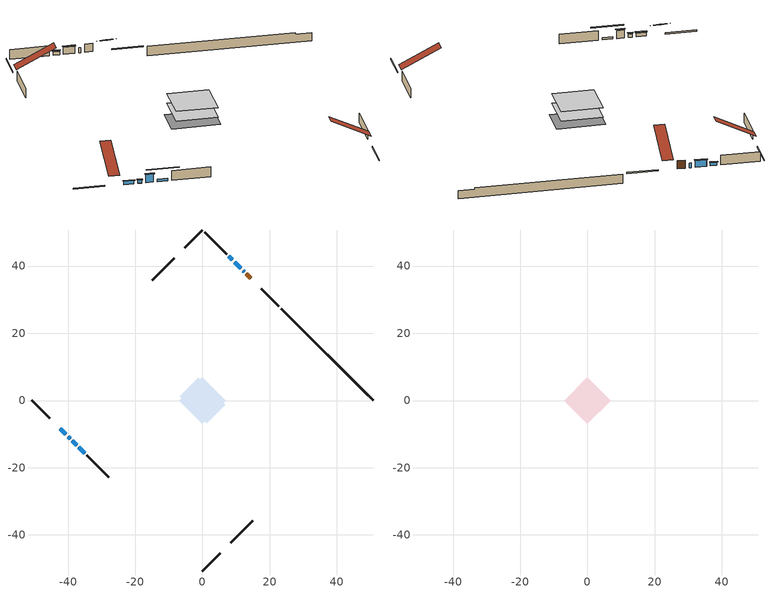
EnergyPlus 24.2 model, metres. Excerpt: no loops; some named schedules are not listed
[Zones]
conditioned space
 floor outside (Floor1 construction): -1.7,0 0,1.7 1.7,0 0,-1.7 z0.61
 floor adiabatic (AdiabaticFloorConstruction): -6.99,0 0,6.99 6.99,0 0,-6.99 z0.61
 floor foundation (Slab1 construction): -6.83,1.3 -1.3,6.83 6.83,-1.3 1.3,-6.83 z-1.77
 wall outside (RimJoist1 construction): 0,-50.71 5.23,-45.49 / -50.71,0 -45.49,-5.23 / 0,50.71 -5.23,45.49 / 22.75,27.96 17.52,33.19 z0.61:0.91
 wall outside (AdiabaticWallConstruction 1): 14.36,36.35 13.02,37.69 z0.61:2.64
 wall outside (AdiabaticWallConstruction): 12.37,38.35 12.09,38.62 z0.61:1.83; 11.43,39.28 9.53,41.18 z0.61:2.31; 8.87,41.84 7.81,42.9 / -42.33,-8.39 -40.63,-10.08 / -39.98,-10.73 -39.35,-11.36 z0.61:1.45; -38.69,-12.02 -37.4,-13.31 z0.61:2.64; -36.74,-13.97 -35.02,-15.7 z0.61:1.22
 wall outside (Wall1 construction): 8.39,-42.33 14.89,-35.83 / -34.36,-16.35 -27.86,-22.85 / -8.39,42.33 -14.89,35.83 / 7.16,43.56 0.66,50.06 z0.61:3.05
 wall foundation (FoundationWall1 construction): 23.4,27.31,-1.77 23.4,27.31,0.61 47.98,2.73,0.61 47.98,2.73,0.22 50.71,0,0.22 50.71,0,-1.77
 window (WindowConstruction 5): 12.37,38.35 12.09,38.62 z0.61:1.83
 window (WindowConstruction): 11.43,39.28 9.53,41.18 z0.61:2.31
 window (WindowConstruction 1): 8.87,41.84 7.81,42.9 z0.61:1.45
 window (WindowConstruction 2): -42.33,-8.39 -40.64,-10.08 z0.61:1.45
 window (WindowConstruction 3): -39.98,-10.73 -39.35,-11.36 z0.61:1.45
 window (WindowConstruction 4): -38.69,-12.02 -37.4,-13.31 z0.61:2.64
 window (WindowConstruction 6): -36.74,-13.97 -35.02,-15.7 z0.61:1.22
 door (Door): 14.36,36.35 13.02,37.69 z0.61:2.64
 ceiling adiabatic (AdiabaticFloorConstruction): 0,-6.99 6.99,0 0,6.99 -6.99,0 z0.61
attic - vented
 floor to conditioned space (Floor2 construction Reversed): -6.98,0 0,6.98 6.98,0 0,-6.98 z3.05
 roof outside (Roof1 construction): 7.73,-42.98,3.05 1.13,-36.38,7.72 -0.72,-38.22,7.72 5.88,-44.83,3.05; -42.98,-7.73,3.05 -36.38,-1.13,7.72 -38.22,0.72,7.72 -44.83,-5.88,3.05; -7.73,42.98,3.05 -1.13,36.38,7.72 0.72,38.22,7.72 -5.88,44.83,3.05; 15.02,35.69,3.05 8.41,29.09,7.72 10.26,27.24,7.72 16.86,33.85,3.05
shading: 9.39,41.32 11.58,39.14 11.87,39.43 9.68,41.61 z2.51; 7.67,43.04 9.02,41.7 9.31,41.99 7.96,43.33 z1.65; -40.49,-10.22 -42.47,-8.24 -42.76,-8.54 -40.78,-10.51 z1.65; -39.21,-11.51 -40.12,-10.59 -40.41,-10.88 -39.5,-11.8 z1.65; -37.26,-13.46 -38.83,-11.88 -39.13,-12.17 -37.55,-13.75 z2.84; -33.15,-17.56 -38.61,-12.1 -38.9,-12.39 -33.44,-17.85 z3.86
[Building]
Building 1: Terrain=Suburbs
[Site:Location]
Quebec Intl AP_QC: Latitude {deg}=46.8; Longitude {deg}=-71.38; Time Zone {hr}=-5; Elevation {m}=74; Keep Site Location Information=Yes
[Site:GroundTemperature:Shallow]
0.0108218, -2.24938, -2.43038, -1.3578, 2.94801, 7.23376, 10.9493, 13.303, 13.5029, 11.5886, 7.96783, 3.81355
[Site:WaterMainsTemperature]
Calculation Method=Schedule; Temperature Schedule=mains temperature schedule
[Material] Roughness=Rough; Thermal Absorptance=0.9
Name | Thickness {m} | Conductivity {W/m-K} | Density {kg/m3} | Specific Heat {J/kg-K} | Solar Absorptance | Visible Absorptance
asphalt or fiberglass shingles | 0.00635 | 0.162714 | 1121.4 | 1465.45 | 0.4 | 0.4
ceiling loosefill ins | 0.169333 | 0.0480833 | 16.02 | 1046.75 | 0.7 | 0.7
ceiling stud and cavity | 0.1397 | 0.106636 | 65.682 | 1177.47 | 0.7 | 0.7
concrete 4.0 in. | 0.1016 | 1.803125 | 2242.8 | 837.4 | 0.7 | 0.7
concrete 8.0 in. | 0.2032 | 1.803125 | 2242.8 | 837.4 | 0.7 | 0.7
door material | 0.04445 | 0.0451087 | 512.64 | 1214.23 | 0.7 | 0.7
exterior vertical ins | 0.0204263 | 0.029427 | 32.04 | 1214.23 | 0.7 | 0.7
floor covering | 0.0127 | 0.0433444 | 54.468 | 1339.84 | 0.6 | 0.6
floor rigid ins | 0.103632 | 0.029427 | 32.04 | 1214.23 | 0.7 | 0.7
floor rigid ins 1; wall rigid ins | 0.512978 | 0.029427 | 32.04 | 1214.23 | 0.7 | 0.7
floor stud and cavity | 0.1397 | 0.676959 | 92.3553 | 1139.71 | 0.7 | 0.7
floor stud and cavity 1 | 0.1397 | 1.75129 | 37.0049 | 1207.88 | 0.7 | 0.7
furniture material conditioned space 1 | 0.1524 | 0.115458 | 640.8 | 1214.23 | 0.6 | 0.6
gypsum board | 0.0127 | 0.160291 | 801 | 837.4 | 0.6 | 0.6
gypsum board 1 | 0.0127 | 0.160291 | 801 | 837.4 | 0.7 | 0.7
osb sheathing 0.5 in. | 0.0127 | 0.115458 | 512.64 | 1214.23 | 0.7 | 0.7
osb sheathing 0.75 in. | 0.01905 | 0.115458 | 512.64 | 1214.23 | 0.7 | 0.7
osb sheathing 2.0 in. | 0.0508 | 0.115458 | 512.64 | 1214.23 | 0.7 | 0.7
rim joist stud and cavity | 0.0508 | 0.0293615 | 125.044 | 1163.47 | 0.6 | 0.6
wall stud and cavity | 0.1397 | 0.0831639 | 139.0536 | 1170.24 | 0.7 | 0.7
wall stud and cavity 1 | 0.0889 | 0.380278 | 52.3479 | 1209.89 | 0.7 | 0.7
wall stud and cavity 2 | 0.0889 | 0.391764 | 83.0341 | 1211.67 | 0.7 | 0.7
wood siding | 0.0254 | 0.102417 | 544.68 | 1172.36 | 0.4 | 0.4
wood siding 1; wood siding 2; wood siding 3 | 0.0254 | 0.102417 | 544.68 | 1172.36 | 0.7 | 0.7
[WindowMaterial:SimpleGlazingSystem]
Name | U-Factor {W/m2-K} | Solar Heat Gain Coefficient
WindowMaterial | 2.796415 | 0.66
WindowMaterial 1 | 2.78222 | 0.58
WindowMaterial 2 | 2.77995 | 0.57
WindowMaterial 3 | 2.77484 | 0.54
WindowMaterial 4 | 2.79471 | 0.66
WindowMaterial 5 | 2.992306 | 0.59
WindowMaterial 6 | 2.76064 | 0.45
[Construction]
AdiabaticFloorConstruction: floor stud and cavity 1, floor rigid ins 1, osb sheathing 0.75 in., floor covering
AdiabaticWallConstruction: wood siding 2, wall rigid ins, wall stud and cavity 1, gypsum board
AdiabaticWallConstruction 1: wood siding 3, wall rigid ins, wall stud and cavity 1, gypsum board
Door: door material
Floor1 construction: floor stud and cavity, floor rigid ins, osb sheathing 0.75 in., floor covering
Floor2 construction Reversed: gypsum board, ceiling stud and cavity, ceiling loosefill ins
FoundationWall1 construction: concrete 8.0 in., gypsum board 1
furniture construction conditioned space 1: furniture material conditioned space 1
PartitionWallConstruction: gypsum board, wall stud and cavity 2, gypsum board
RimJoist1 construction: wood siding 1, osb sheathing 2.0 in., rim joist stud and cavity
Roof1 construction: asphalt or fiberglass shingles
Slab1 construction: concrete 4.0 in.
Wall1 construction: wood siding, osb sheathing 0.5 in., wall stud and cavity, gypsum board
WindowConstruction: WindowMaterial
WindowConstruction 1: WindowMaterial 1
WindowConstruction 2: WindowMaterial 2
WindowConstruction 3: WindowMaterial 3
WindowConstruction 4: WindowMaterial 4
WindowConstruction 5: WindowMaterial 5
WindowConstruction 6: WindowMaterial 6
[Zone] Multiplier=1; Part of Total Floor Area=Yes
Name | Volume {m3}
attic - vented | 71.8133
conditioned space | 469.7
[Space]
Name | Zone | Volume {m3}
attic - vented 1 | attic - vented | 71.8133
conditioned space 1 | conditioned space | 469.7
[ZoneInfiltration:EffectiveLeakageArea]
infil attic - vented 1: Zone or Space=attic - vented 1; Schedule=Always On Discrete; Effective Air Leakage Area {cm2}=3601.85; Stack Coefficient=0.000324773; Wind Coefficient=1.21761e-05
[ZoneMixing]
whole house fan mix: Zone or Space=attic - vented; Schedule=Always On Continuous; Design Flow Rate Calculation Method=Flow/Zone; Design Flow Rate {m3/s}=0; Source Zone or Space=conditioned space
[SurfaceProperty:ExposedFoundationPerimeter]
Slab1: Exposed Perimeter Calculation Method=TotalExposedPerimeter; Total Exposed Perimeter {m}=38.619
[InternalMass] Zone or ZoneList=conditioned space; Space or SpaceList=conditioned space 1
Name | Construction | Surface Area {m2}
furniture mass conditioned space 1 | furniture construction conditioned space 1 | 77.2721
partition wall mass | PartitionWallConstruction | 193.18
[Lights]
interior lighting: Zone or ZoneList or Space or SpaceList=conditioned space 1; Schedule=interior lighting schedule; Design Level Calculation Method=LightingLevel; Lighting Level {W}=343.2; Return Air Fraction=0; Fraction Radiant=0.6; Fraction Visible=0.2; Fraction Replaceable=1
[People]
occupants: Zone or ZoneList or Space or SpaceList=conditioned space 1; Number of People Schedule=occupants schedule; Number of People Calculation Method=People; Number of People=3; Fraction Radiant=0.314171; Sensible Heat Fraction=0.56303; Activity Level Schedule=occupants activity schedule; Carbon Dioxide Generation Rate {m3/s-W}=0; Enable ASHRAE 55 Comfort Warnings=No; Mean Radiant Temperature Calculation Type=EnclosureAveraged
[ElectricEquipment] Zone or ZoneList or Space or SpaceList=conditioned space 1; Design Level Calculation Method=EquipmentLevel
Name | Schedule | Design Level {W} | Fraction Latent | Fraction Radiant | Fraction Lost
clothes dryer | clothes dryer schedule | 140.772 | 0.015 | 0.081 | 0.85
clothes washer | clothes washer schedule | 32.1985 | 0.03 | 0.162 | 0.7
cooking range | cooking range schedule | 215.147 | 0.08 | 0.432 | 0.2
dishwasher | dishwasher schedule | 66.8632 | 0.3 | 0.18 | 0.4
fridge | fridge schedule | 72.9452 | 0 | 0.6 | 0
mech vent bath fan 0 | mech vent bath fan 0 schedule | 50.2 | 0 | 0 | 1
mech vent bath fan 1 | mech vent bath fan 1 schedule | 50.2 | 0 | 0 | 1
mech vent house fan | mech vent house fan schedule | 6.33333 | 0 | 0 | 1
mech vent house fan cfis | mech vent house fan cfis schedule | 0 | 0 | 0 | 0
mech vent range fan 0 | mech vent range fan 0 schedule | 57 | 0 | 0 | 1
misc plug loads | misc plug loads schedule | 494.7 | 0.045 | 0.513 | 0.1
whole house fan | Always On Discrete | 0 | 0 | 0 | 1
[OtherEquipment] Zone or ZoneList or Space or SpaceList=conditioned space 1; Design Level Calculation Method=EquipmentLevel
Name | Fuel Type | Schedule | Design Level {W} | Fraction Latent | Fraction Radiant | Fraction Lost
clothes dryer 1 | Electricity | clothes dryer schedule | 0 | 0.015 | 0.081 | 0.85
cooking range 1 | Electricity | cooking range schedule | 0 | 0.08 | 0.432 | 0.2
general water use latent | None | general water use schedule | 62.594 | 1 | 0 | 0
general water use sensible | None | general water use schedule | -61.6891 | 0 | 0.6 | 0
mech vent house fan latent load | None | Always On Discrete | 0 | 1 | 0 | 0
mech vent house fan sensible load | None | Always On Discrete | 0 | 0 | 0 | 0
water heater energy adjustment1 | Electricity | Always On Discrete | 0.01 | 0 | 0 | 1
[ZoneInfiltration:DesignFlowRate] Zone or ZoneList or Space or SpaceList=conditioned space 1; Schedule=Always On Discrete; Design Flow Rate Calculation Method=Flow/Zone; Design Flow Rate {m3/s}=0
infil flow; natural vent flow; whole house fan flow
[AvailabilityManager:Scheduled]
air source heat pump airloop Availability Manager: Schedule=Always On Discrete
[Foundation:Kiva]
Foundation Kiva 1: Initial Indoor Air Temperature {C}=18; Wall Height Above Grade {m}=0.609996; Wall Depth Below Slab {m}=0.2032; Custom Block Material Name 1=exterior vertical ins; Custom Block Depth 1 {m}=2.38; Custom Block X Position 1 {m}=0.2159; Custom Block Z Position 1 {m}=0
[Foundation:Kiva:Settings]
Soil Conductivity {W/m-K}=0.849921; Soil Density {kg/m3}=1842.3; Soil Specific Heat {J/kg-K}=418.7; Ground Solar Absorptivity=0.9; Ground Thermal Absorptivity=0.9; Ground Surface Roughness {m}=0.03; Far-Field Width {m}=40; Deep-Ground Boundary Condition=ZeroFlux; Deep-Ground Depth {m}=40; Minimum Cell Dimension {m}=0.2; Maximum Cell Growth Coefficient=3; Simulation Timestep=Timestep
[Exterior:Lights]
exterior lighting: Schedule=exterior lighting schedule; Design Level {W}=75.6
[EnergyManagementSystem:GlobalVariable]
air_source_heat_pump_airloop_Fan_RTF
infil_program_Qfan
infil_program_Qinf
natural_vent_program_Qnv
natural_vent_program_Qwhf
[EnergyManagementSystem:Sensor]
Name | Output:Variable or Output:Meter Index Key | Output:Variable or Output:Meter
airflow_gain | infil flow | Infiltration Sensible Heat Gain Energy
airflow_gain_1 | natural vent flow | Infiltration Sensible Heat Gain Energy
airflow_gain_2 | whole house fan flow | Infiltration Sensible Heat Gain Energy
airflow_loss | infil flow | Infiltration Sensible Heat Loss Energy
airflow_loss_1 | natural vent flow | Infiltration Sensible Heat Loss Energy
airflow_loss_2 | whole house fan flow | Infiltration Sensible Heat Loss Energy
clg_load_cond |  | Cooling:EnergyTransfer:Zone:CONDITIONED SPACE
clg_sp_s; clg_sp_s_1 | cooling setpoint | Schedule Value
clothes_dryer_exhaust_0_sch_s | clothes dryer exhaust 0 schedule | Schedule Value
cool_season | cooling season schedule | Schedule Value
htg_load_cond |  | Heating:EnergyTransfer:Zone:CONDITIONED SPACE
htg_sp_s; htg_sp_s_1 | heating setpoint | Schedule Value
ig_ee_conv | clothes dryer | Electric Equipment Convective Heating Energy
ig_ee_conv_2 | cooking range | Electric Equipment Convective Heating Energy
ig_ee_conv_4 | fridge | Electric Equipment Convective Heating Energy
ig_ee_conv_5 | misc plug loads | Electric Equipment Convective Heating Energy
ig_ee_conv_6 | whole house fan | Electric Equipment Convective Heating Energy
ig_ee_rad | clothes dryer | Electric Equipment Radiant Heating Energy
ig_ee_rad_2 | cooking range | Electric Equipment Radiant Heating Energy
ig_ee_rad_4 | fridge | Electric Equipment Radiant Heating Energy
ig_ee_rad_5 | misc plug loads | Electric Equipment Radiant Heating Energy
ig_ee_rad_6 | whole house fan | Electric Equipment Radiant Heating Energy
ig_lgt_conv | interior lighting | Lights Convective Heating Energy
ig_lgt_rad | interior lighting | Lights Radiant Heating Energy
ig_lgt_vis | interior lighting | Lights Visible Radiation Heating Energy
ig_oe_conv | clothes dryer 1 | Other Equipment Convective Heating Energy
ig_oe_conv_1 | cooking range 1 | Other Equipment Convective Heating Energy
ig_oe_conv_2 | general water use latent | Other Equipment Convective Heating Energy
ig_oe_conv_3 | general water use sensible | Other Equipment Convective Heating Energy
ig_oe_conv_4 | water heater energy adjustment1 | Other Equipment Convective Heating Energy
ig_oe_rad | clothes dryer 1 | Other Equipment Radiant Heating Energy
ig_oe_rad_1 | cooking range 1 | Other Equipment Radiant Heating Energy
ig_oe_rad_2 | general water use latent | Other Equipment Radiant Heating Energy
ig_oe_rad_3 | general water use sensible | Other Equipment Radiant Heating Energy
ig_oe_rad_4 | water heater energy adjustment1 | Other Equipment Radiant Heating Energy
ig_ppl_conv | occupants | People Convective Heating Energy
ig_ppl_rad | occupants | People Radiant Heating Energy
im_conv | furniture mass conditioned space 1 | Surface Inside Face Convection Heat Gain Energy
im_conv_1 | partition wall mass | Surface Inside Face Convection Heat Gain Energy
im_ig | furniture mass conditioned space 1 | Surface Inside Face Internal Gains Radiation Heat Gain Energy
im_ig_1 | partition wall mass | Surface Inside Face Internal Gains Radiation Heat Gain Energy
im_lgt | furniture mass conditioned space 1 | Surface Inside Face Lights Radiation Heat Gain Energy
im_lgt_1 | partition wall mass | Surface Inside Face Lights Radiation Heat Gain Energy
im_sol | furniture mass conditioned space 1 | Surface Inside Face Solar Radiation Heat Gain Energy
im_sol_1 | partition wall mass | Surface Inside Face Solar Radiation Heat Gain Energy
im_surf | furniture mass conditioned space 1 | Surface Inside Face Net Surface Thermal Radiation Heat Gain Energy
im_surf_1 | partition wall mass | Surface Inside Face Net Surface Thermal Radiation Heat Gain Energy
mech_vent_bath_fan_0_sch_s | mech vent bath fan 0 schedule | Schedule Value
mech_vent_bath_fan_1_sch_s | mech vent bath fan 1 schedule | Schedule Value
mech_vent_range_fan_0_sch_s | mech vent range fan 0 schedule | Schedule Value
mv_conv | mech vent bath fan 0 | Electric Equipment Convective Heating Energy
mv_conv_1 | mech vent bath fan 1 | Electric Equipment Convective Heating Energy
mv_conv_2 | mech vent house fan | Electric Equipment Convective Heating Energy
mv_conv_3 | mech vent house fan cfis | Electric Equipment Convective Heating Energy
mv_conv_4 | mech vent range fan 0 | Electric Equipment Convective Heating Energy
mv_conv_5 | mech vent house fan latent load | Other Equipment Convective Heating Energy
mv_conv_6 | mech vent house fan sensible load | Other Equipment Convective Heating Energy
mv_rad | mech vent bath fan 0 | Electric Equipment Radiant Heating Energy
mv_rad_1 | mech vent bath fan 1 | Electric Equipment Radiant Heating Energy
mv_rad_2 | mech vent house fan | Electric Equipment Radiant Heating Energy
mv_rad_3 | mech vent house fan cfis | Electric Equipment Radiant Heating Energy
mv_rad_4 | mech vent range fan 0 | Electric Equipment Radiant Heating Energy
mv_rad_5 | mech vent house fan latent load | Other Equipment Radiant Heating Energy
mv_rad_6 | mech vent house fan sensible load | Other Equipment Radiant Heating Energy
natural_vent_s | natural vent schedule | Schedule Value
out_pb_s |  | Site Outdoor Air Barometric Pressure
out_wt_s |  | Site Outdoor Air Humidity Ratio
site_vw_s |  | Site Wind Speed
ss_back_out | Window1 | Surface Window Shortwave from Zone Back Out Window Heat Transfer Rate
ss_back_out_1 | Window2 | Surface Window Shortwave from Zone Back Out Window Heat Transfer Rate
ss_back_out_2 | Window3 | Surface Window Shortwave from Zone Back Out Window Heat Transfer Rate
ss_back_out_3 | Window4 | Surface Window Shortwave from Zone Back Out Window Heat Transfer Rate
ss_back_out_4 | Window6 | Surface Window Shortwave from Zone Back Out Window Heat Transfer Rate
ss_back_out_5 | Window7 | Surface Window Shortwave from Zone Back Out Window Heat Transfer Rate
ss_back_out_6 | Window8 | Surface Window Shortwave from Zone Back Out Window Heat Transfer Rate
ss_conv | Door1 | Surface Inside Face Convection Heat Gain Energy
ss_conv_1 | Window1 | Surface Inside Face Convection Heat Gain Energy
ss_conv_2 | Window2 | Surface Inside Face Convection Heat Gain Energy
ss_conv_3 | Window3 | Surface Inside Face Convection Heat Gain Energy
ss_conv_4 | Window4 | Surface Inside Face Convection Heat Gain Energy
ss_conv_5 | Window6 | Surface Inside Face Convection Heat Gain Energy
ss_conv_6 | Window7 | Surface Inside Face Convection Heat Gain Energy
ss_conv_7 | Window8 | Surface Inside Face Convection Heat Gain Energy
ss_ig | Door1 | Surface Inside Face Internal Gains Radiation Heat Gain Energy
ss_ig_1 | Window1 | Surface Inside Face Internal Gains Radiation Heat Gain Energy
ss_ig_2 | Window2 | Surface Inside Face Internal Gains Radiation Heat Gain Energy
ss_ig_3 | Window3 | Surface Inside Face Internal Gains Radiation Heat Gain Energy
ss_ig_4 | Window4 | Surface Inside Face Internal Gains Radiation Heat Gain Energy
ss_ig_5 | Window6 | Surface Inside Face Internal Gains Radiation Heat Gain Energy
ss_ig_6 | Window7 | Surface Inside Face Internal Gains Radiation Heat Gain Energy
ss_ig_7 | Window8 | Surface Inside Face Internal Gains Radiation Heat Gain Energy
ss_lgt | Door1 | Surface Inside Face Lights Radiation Heat Gain Energy
ss_sol | Door1 | Surface Inside Face Solar Radiation Heat Gain Energy
ss_surf | Door1 | Surface Inside Face Net Surface Thermal Radiation Heat Gain Energy
ss_surf_1 | Window1 | Surface Inside Face Net Surface Thermal Radiation Heat Gain Energy
ss_surf_2 | Window2 | Surface Inside Face Net Surface Thermal Radiation Heat Gain Energy
ss_surf_3 | Window3 | Surface Inside Face Net Surface Thermal Radiation Heat Gain Energy
ss_surf_4 | Window4 | Surface Inside Face Net Surface Thermal Radiation Heat Gain Energy
ss_surf_5 | Window6 | Surface Inside Face Net Surface Thermal Radiation Heat Gain Energy
ss_surf_6 | Window7 | Surface Inside Face Net Surface Thermal Radiation Heat Gain Energy
ss_surf_7 | Window8 | Surface Inside Face Net Surface Thermal Radiation Heat Gain Energy
ss_trans_in | Window1 | Surface Window Transmitted Solar Radiation Rate
ss_trans_in_1 | Window2 | Surface Window Transmitted Solar Radiation Rate
ss_trans_in_2 | Window3 | Surface Window Transmitted Solar Radiation Rate
ss_trans_in_3 | Window4 | Surface Window Transmitted Solar Radiation Rate
ss_trans_in_4 | Window6 | Surface Window Transmitted Solar Radiation Rate
ss_trans_in_5 | Window7 | Surface Window Transmitted Solar Radiation Rate
ss_trans_in_6 | Window8 | Surface Window Transmitted Solar Radiation Rate
ss_trans_out | Window1 | Surface Inside Face Initial Transmitted Diffuse Transmitted Out Window Solar Radiation Rate
ss_trans_out_1 | Window2 | Surface Inside Face Initial Transmitted Diffuse Transmitted Out Window Solar Radiation Rate
ss_trans_out_2 | Window3 | Surface Inside Face Initial Transmitted Diffuse Transmitted Out Window Solar Radiation Rate
ss_trans_out_3 | Window4 | Surface Inside Face Initial Transmitted Diffuse Transmitted Out Window Solar Radiation Rate
ss_trans_out_4 | Window6 | Surface Inside Face Initial Transmitted Diffuse Transmitted Out Window Solar Radiation Rate
ss_trans_out_5 | Window7 | Surface Inside Face Initial Transmitted Diffuse Transmitted Out Window Solar Radiation Rate
ss_trans_out_6 | Window8 | Surface Inside Face Initial Transmitted Diffuse Transmitted Out Window Solar Radiation Rate
s_conv | Floor1 | Surface Inside Face Convection Heat Gain Energy
s_conv_1 | Floor2 | Surface Inside Face Convection Heat Gain Energy
s_conv_10 | Wall1:135 | Surface Inside Face Convection Heat Gain Energy
s_conv_11 | Wall1:225 | Surface Inside Face Convection Heat Gain Energy
s_conv_12 | Wall1:315 | Surface Inside Face Convection Heat Gain Energy
s_conv_13 | Wall1:45 | Surface Inside Face Convection Heat Gain Energy
s_conv_2 | FoundationWall1 | Surface Inside Face Convection Heat Gain Energy
s_conv_3 | inferred conditioned ceiling | Surface Inside Face Convection Heat Gain Energy
s_conv_4 | inferred conditioned floor | Surface Inside Face Convection Heat Gain Energy
s_conv_5 | RimJoist1:135 | Surface Inside Face Convection Heat Gain Energy
s_conv_6 | RimJoist1:225 | Surface Inside Face Convection Heat Gain Energy
s_conv_7 | RimJoist1:315 | Surface Inside Face Convection Heat Gain Energy
s_conv_8 | RimJoist1:45 | Surface Inside Face Convection Heat Gain Energy
s_conv_9 | Slab1 | Surface Inside Face Convection Heat Gain Energy
s_ig | Floor1 | Surface Inside Face Internal Gains Radiation Heat Gain Energy
s_ig_1 | Floor2 | Surface Inside Face Internal Gains Radiation Heat Gain Energy
s_ig_10 | Wall1:135 | Surface Inside Face Internal Gains Radiation Heat Gain Energy
s_ig_11 | Wall1:225 | Surface Inside Face Internal Gains Radiation Heat Gain Energy
s_ig_12 | Wall1:315 | Surface Inside Face Internal Gains Radiation Heat Gain Energy
s_ig_13 | Wall1:45 | Surface Inside Face Internal Gains Radiation Heat Gain Energy
s_ig_2 | FoundationWall1 | Surface Inside Face Internal Gains Radiation Heat Gain Energy
s_ig_3 | inferred conditioned ceiling | Surface Inside Face Internal Gains Radiation Heat Gain Energy
s_ig_4 | inferred conditioned floor | Surface Inside Face Internal Gains Radiation Heat Gain Energy
s_ig_5 | RimJoist1:135 | Surface Inside Face Internal Gains Radiation Heat Gain Energy
s_ig_6 | RimJoist1:225 | Surface Inside Face Internal Gains Radiation Heat Gain Energy
s_ig_7 | RimJoist1:315 | Surface Inside Face Internal Gains Radiation Heat Gain Energy
s_ig_8 | RimJoist1:45 | Surface Inside Face Internal Gains Radiation Heat Gain Energy
s_ig_9 | Slab1 | Surface Inside Face Internal Gains Radiation Heat Gain Energy
s_lgt | Floor1 | Surface Inside Face Lights Radiation Heat Gain Energy
s_lgt_1 | Floor2 | Surface Inside Face Lights Radiation Heat Gain Energy
s_lgt_10 | Wall1:135 | Surface Inside Face Lights Radiation Heat Gain Energy
s_lgt_11 | Wall1:225 | Surface Inside Face Lights Radiation Heat Gain Energy
s_lgt_12 | Wall1:315 | Surface Inside Face Lights Radiation Heat Gain Energy
s_lgt_13 | Wall1:45 | Surface Inside Face Lights Radiation Heat Gain Energy
s_lgt_2 | FoundationWall1 | Surface Inside Face Lights Radiation Heat Gain Energy
s_lgt_3 | inferred conditioned ceiling | Surface Inside Face Lights Radiation Heat Gain Energy
s_lgt_4 | inferred conditioned floor | Surface Inside Face Lights Radiation Heat Gain Energy
s_lgt_5 | RimJoist1:135 | Surface Inside Face Lights Radiation Heat Gain Energy
s_lgt_6 | RimJoist1:225 | Surface Inside Face Lights Radiation Heat Gain Energy
s_lgt_7 | RimJoist1:315 | Surface Inside Face Lights Radiation Heat Gain Energy
s_lgt_8 | RimJoist1:45 | Surface Inside Face Lights Radiation Heat Gain Energy
s_lgt_9 | Slab1 | Surface Inside Face Lights Radiation Heat Gain Energy
s_sol | Floor1 | Surface Inside Face Solar Radiation Heat Gain Energy
s_sol_1 | Floor2 | Surface Inside Face Solar Radiation Heat Gain Energy
s_sol_10 | Wall1:135 | Surface Inside Face Solar Radiation Heat Gain Energy
s_sol_11 | Wall1:225 | Surface Inside Face Solar Radiation Heat Gain Energy
s_sol_12 | Wall1:315 | Surface Inside Face Solar Radiation Heat Gain Energy
s_sol_13 | Wall1:45 | Surface Inside Face Solar Radiation Heat Gain Energy
s_sol_2 | FoundationWall1 | Surface Inside Face Solar Radiation Heat Gain Energy
s_sol_3 | inferred conditioned ceiling | Surface Inside Face Solar Radiation Heat Gain Energy
s_sol_4 | inferred conditioned floor | Surface Inside Face Solar Radiation Heat Gain Energy
s_sol_5 | RimJoist1:135 | Surface Inside Face Solar Radiation Heat Gain Energy
s_sol_6 | RimJoist1:225 | Surface Inside Face Solar Radiation Heat Gain Energy
s_sol_7 | RimJoist1:315 | Surface Inside Face Solar Radiation Heat Gain Energy
s_sol_8 | RimJoist1:45 | Surface Inside Face Solar Radiation Heat Gain Energy
s_sol_9 | Slab1 | Surface Inside Face Solar Radiation Heat Gain Energy
s_surf | Floor1 | Surface Inside Face Net Surface Thermal Radiation Heat Gain Energy
s_surf_1 | Floor2 | Surface Inside Face Net Surface Thermal Radiation Heat Gain Energy
s_surf_10 | Wall1:135 | Surface Inside Face Net Surface Thermal Radiation Heat Gain Energy
s_surf_11 | Wall1:225 | Surface Inside Face Net Surface Thermal Radiation Heat Gain Energy
s_surf_12 | Wall1:315 | Surface Inside Face Net Surface Thermal Radiation Heat Gain Energy
